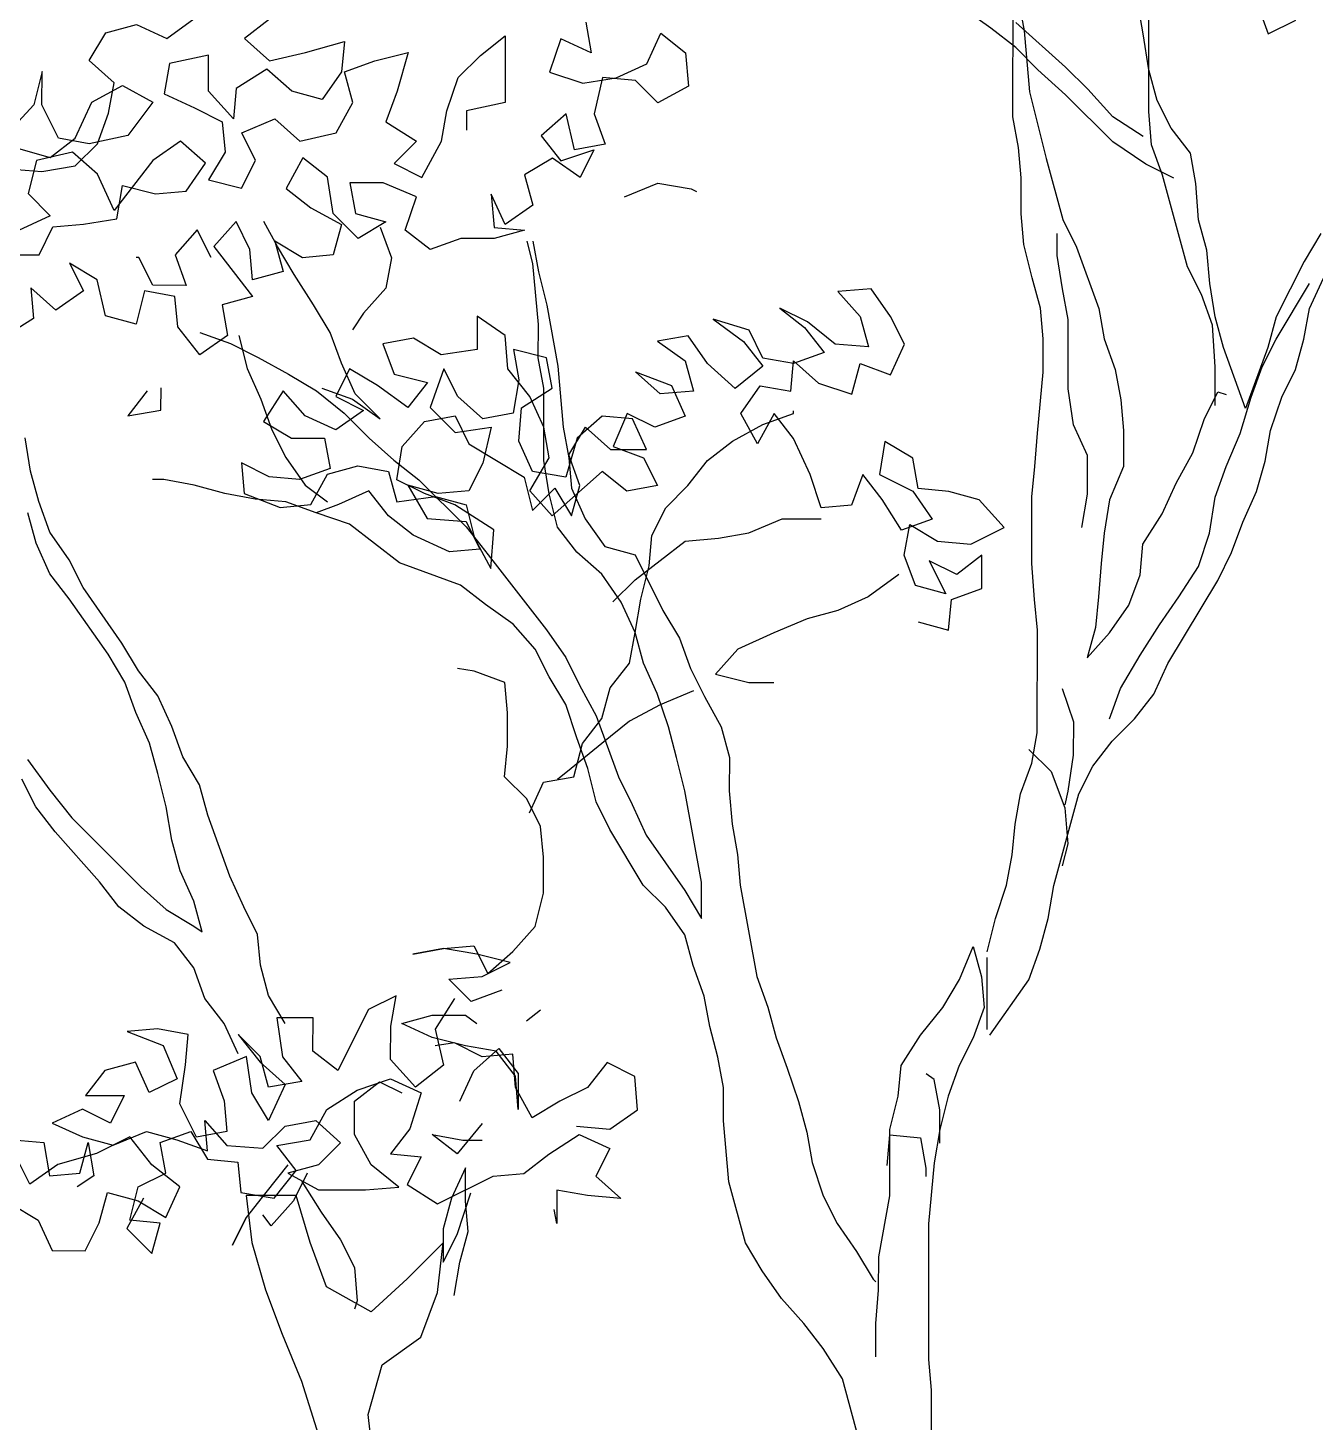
# Model space of a CAD drawing. Header units: millimetres. Extents: x 684983 to 685377, y 990360 to 990509.
# Drawn here: x 685140.296 to 685140.965, y 990434.442 to 990435.167 of the extents above; entities that cross this region are included whole.
import ezdxf

# ---------------------------------------------------------------- set-up
doc = ezdxf.new("R2010")
doc.units = ezdxf.units.MM
doc.layers.add('TEAK', color=7, linetype='Continuous')

# ---------------------------------------------------------------- blocks, each defined once
blk = doc.blocks.new('A$C25655A80')
at = {"color": 62}
for p, q in [((0.05239, 1.56976), (0.05243, 1.61686)), ((0.05435, 1.61013), (0.05626, 1.59956)), ((0.09759, 1.59856), (0.09568, 1.60913)), ((0.13702, 1.60909), (0.14085, 1.59852)), ((-0.24079, 1.59694), (-0.2302, 1.60462)), ((0.04472, 1.60053), (0.03512, 1.60726)), ((0.09949, 1.57164), (0.09952, 1.60721)), ((-0.26193, 1.59889), (-0.25136, 1.60176)), ((-0.25136, 1.60176), (-0.24079, 1.59694)), ((-0.20521, 1.60364), (-0.21387, 1.59692)), ((-0.09562, 1.60258), (-0.09371, 1.592)), ((0.05337, 1.59379), (0.04472, 1.60053)), ((0.07067, 1.58704), (0.05338, 1.60244)), ((0.05626, 1.59956), (0.05816, 1.5784)), ((0.14085, 1.59852), (0.15047, 1.60331)), ((-0.26771, 1.58928), (-0.26193, 1.59889)), ((-0.21387, 1.59692), (-0.20523, 1.58922)), ((-0.19273, 1.59209), (-0.17926, 1.59593)), ((-0.17926, 1.59593), (-0.18023, 1.58535)), ((-0.13216, 1.59108), (-0.12351, 1.5978)), ((-0.12351, 1.5978), (-0.12353, 1.57473)), ((-0.10428, 1.59682), (-0.10814, 1.58529)), ((-0.09371, 1.592), (-0.10428, 1.59682)), ((-0.07449, 1.58814), (-0.06967, 1.59871)), ((-0.06967, 1.59871), (-0.06103, 1.59197)), ((0.0995, 1.58606), (0.09759, 1.59856)), ((-0.22637, 1.59116), (-0.23983, 1.58829)), ((-0.22638, 1.57867), (-0.22637, 1.59116)), ((-0.20523, 1.58922), (-0.19273, 1.59209)), ((-0.1687, 1.58919), (-0.15716, 1.59206)), ((-0.15716, 1.59206), (-0.16102, 1.57861)), ((-0.13986, 1.58339), (-0.13216, 1.59108)), ((-0.06103, 1.59197), (-0.06008, 1.58044)), ((0.06105, 1.58609), (0.05337, 1.59379)), ((-0.28406, 1.58545), (-0.28695, 1.57391)), ((-0.28407, 1.57391), (-0.28406, 1.58545)), ((-0.25907, 1.58158), (-0.26771, 1.58928)), ((-0.23983, 1.58829), (-0.24177, 1.57772)), ((-0.20619, 1.58634), (-0.21677, 1.57962)), ((-0.19754, 1.57864), (-0.20619, 1.58634)), ((-0.18023, 1.58535), (-0.18697, 1.57575)), ((-0.17927, 1.58535), (-0.1687, 1.58919)), ((-0.1764, 1.57477), (-0.17927, 1.58535)), ((-0.10814, 1.58529), (-0.09661, 1.58143)), ((-0.08507, 1.58334), (-0.07449, 1.58814)), ((0.07066, 1.57743), (0.06105, 1.58609)), ((0.07835, 1.57935), (0.07067, 1.58704)), ((0.10238, 1.57548), (0.0995, 1.58606)), ((-0.26676, 1.57486), (-0.25618, 1.58062)), ((-0.261, 1.57101), (-0.25907, 1.58158)), ((-0.25618, 1.58062), (-0.24561, 1.57484)), ((-0.14372, 1.57186), (-0.13986, 1.58339)), ((-0.09661, 1.58143), (-0.08507, 1.58334)), ((-0.08987, 1.58335), (-0.09277, 1.57085)), ((-0.07834, 1.58237), (-0.08987, 1.58335)), ((-0.07066, 1.57468), (-0.07834, 1.58237)), ((-0.06008, 1.58044), (-0.07066, 1.57468)), ((-0.24177, 1.57772), (-0.2312, 1.5729)), ((-0.21774, 1.56904), (-0.22638, 1.57867)), ((-0.21677, 1.57962), (-0.21774, 1.56904)), ((-0.18697, 1.57575), (-0.19754, 1.57864)), ((-0.16102, 1.57861), (-0.16487, 1.56803)), ((0.05816, 1.5784), (0.06391, 1.55533)), ((0.08698, 1.56107), (0.07066, 1.57743)), ((0.08699, 1.56973), (0.07835, 1.57935)), ((0.10718, 1.56586), (0.10238, 1.57548)), ((-0.28695, 1.57391), (-0.29753, 1.56239)), ((-0.27831, 1.56237), (-0.28407, 1.57391)), ((-0.27254, 1.56237), (-0.26676, 1.57486)), ((-0.26485, 1.56044), (-0.261, 1.57101)), ((-0.24561, 1.57484), (-0.25428, 1.56331)), ((-0.2312, 1.5729), (-0.22159, 1.56809)), ((-0.18218, 1.56421), (-0.1764, 1.57477)), ((-0.14565, 1.56129), (-0.14372, 1.57186)), ((-0.12353, 1.57473), (-0.13699, 1.57185)), ((-0.13699, 1.57185), (-0.13699, 1.56513)), ((-0.10238, 1.57086), (-0.11104, 1.56318)), ((-0.09951, 1.55836), (-0.10238, 1.57086)), ((-0.09277, 1.57085), (-0.08893, 1.56027)), ((0.10044, 1.5601), (0.09949, 1.57164)), ((-0.22159, 1.56809), (-0.22064, 1.55751)), ((-0.21486, 1.56424), (-0.20332, 1.56903)), ((-0.20332, 1.56903), (-0.19468, 1.56133)), ((-0.16487, 1.56803), (-0.1543, 1.5613)), ((0.0543, 1.55918), (0.05239, 1.56976)), ((0.09756, 1.56299), (0.08699, 1.56973)), ((0.1139, 1.55721), (0.10718, 1.56586)), ((-0.2812, 1.55564), (-0.27254, 1.56237)), ((-0.26774, 1.56044), (-0.27831, 1.56237)), ((-0.25428, 1.56331), (-0.26774, 1.56044)), ((-0.23601, 1.56137), (-0.24563, 1.55465)), ((-0.22737, 1.55367), (-0.23601, 1.56137)), ((-0.21006, 1.55462), (-0.21486, 1.56424)), ((-0.19468, 1.56133), (-0.18218, 1.56421)), ((-0.1543, 1.5613), (-0.162, 1.55361)), ((-0.15239, 1.5488), (-0.14565, 1.56129)), ((-0.11104, 1.56318), (-0.10432, 1.55452)), ((0.09851, 1.55337), (0.08698, 1.56107)), ((-0.29465, 1.5595), (-0.2812, 1.55564)), ((-0.27351, 1.55756), (-0.28601, 1.55469)), ((-0.26486, 1.54986), (-0.27351, 1.55756)), ((-0.27255, 1.55275), (-0.26485, 1.56044)), ((-0.22064, 1.55751), (-0.22641, 1.5479)), ((-0.10432, 1.55452), (-0.09278, 1.55836)), ((-0.08893, 1.56027), (-0.09951, 1.55836)), ((-0.09278, 1.55836), (-0.0976, 1.54875)), ((0.05525, 1.54861), (0.0543, 1.55918)), ((0.10428, 1.54952), (0.10044, 1.5601)), ((0.11581, 1.54663), (0.1139, 1.55721)), ((-0.29562, 1.55181), (-0.28409, 1.55084)), ((-0.28601, 1.55469), (-0.2889, 1.54315)), ((-0.28409, 1.55084), (-0.27255, 1.55275)), ((-0.24563, 1.55465), (-0.25911, 1.53736)), ((-0.23411, 1.54407), (-0.22737, 1.55367)), ((-0.21488, 1.54501), (-0.21006, 1.55462)), ((-0.19372, 1.55556), (-0.1995, 1.54499)), ((-0.18507, 1.54883), (-0.19372, 1.55556)), ((-0.162, 1.55361), (-0.15239, 1.5488)), ((-0.1072, 1.55548), (-0.11682, 1.54973)), ((-0.0976, 1.54875), (-0.1072, 1.55548)), ((0.06391, 1.55533), (0.06966, 1.53417)), ((0.10812, 1.54856), (0.09851, 1.55337)), ((-0.25911, 1.53736), (-0.26486, 1.54986)), ((-0.25815, 1.53447), (-0.25621, 1.54601)), ((-0.25621, 1.54601), (-0.24468, 1.54311)), ((-0.22641, 1.5479), (-0.21488, 1.54501)), ((-0.18316, 1.53633), (-0.18507, 1.54883)), ((-0.17739, 1.5469), (-0.17547, 1.53632)), ((-0.16585, 1.54689), (-0.17739, 1.5469)), ((-0.15432, 1.54207), (-0.16585, 1.54689)), ((-0.11682, 1.54973), (-0.11395, 1.53915)), ((-0.08222, 1.542), (-0.07068, 1.5468)), ((-0.07068, 1.5468), (-0.05915, 1.54487)), ((0.05524, 1.53611), (0.05525, 1.54861)), ((0.1129, 1.51779), (0.10428, 1.54952)), ((0.11676, 1.53413), (0.11581, 1.54663)), ((-0.2889, 1.54315), (-0.28122, 1.53546)), ((-0.24468, 1.54311), (-0.23411, 1.54407)), ((-0.1995, 1.54499), (-0.19085, 1.53826)), ((-0.15818, 1.53054), (-0.15432, 1.54207)), ((-0.12836, 1.54301), (-0.12741, 1.53147)), ((-0.12357, 1.53243), (-0.12836, 1.54301)), ((-0.05915, 1.54487), (-0.05723, 1.5439)), ((-0.19085, 1.53826), (-0.18028, 1.53248)), ((-0.17452, 1.52767), (-0.18316, 1.53633)), ((-0.17547, 1.53632), (-0.1649, 1.53343)), ((-0.11395, 1.53915), (-0.12357, 1.53243)), ((-0.28122, 1.53546), (-0.29372, 1.5297)), ((-0.28507, 1.522), (-0.28026, 1.53161)), ((-0.28026, 1.53161), (-0.26968, 1.53256)), ((-0.26968, 1.53256), (-0.25815, 1.53447)), ((-0.21681, 1.53348), (-0.22451, 1.52483)), ((-0.21201, 1.52386), (-0.21681, 1.53348)), ((-0.2024, 1.52481), (-0.2072, 1.53347)), ((-0.18028, 1.53248), (-0.18318, 1.52191)), ((-0.1649, 1.53343), (-0.17452, 1.52767)), ((-0.16683, 1.53151), (-0.16299, 1.52093)), ((0.05619, 1.52553), (0.05524, 1.53611)), ((0.06966, 1.53417), (0.07445, 1.52456)), ((0.11963, 1.52355), (0.11676, 1.53413)), ((-0.23027, 1.5306), (-0.23797, 1.52196)), ((-0.22548, 1.52099), (-0.23027, 1.5306)), ((-0.20336, 1.52673), (-0.20049, 1.51616)), ((-0.19375, 1.52096), (-0.20336, 1.52673)), ((-0.14953, 1.5238), (-0.15818, 1.53054)), ((-0.13895, 1.52764), (-0.14953, 1.5238)), ((-0.12742, 1.52763), (-0.13895, 1.52764)), ((-0.11684, 1.5305), (-0.12742, 1.52763)), ((-0.12741, 1.53147), (-0.11684, 1.5305)), ((-0.11397, 1.51896), (-0.11588, 1.52665)), ((-0.11396, 1.52665), (-0.11205, 1.51608)), ((0.06772, 1.52168), (0.06773, 1.52937)), ((0.15905, 1.52929), (0.15328, 1.51968)), ((-0.29661, 1.52201), (-0.28507, 1.522)), ((-0.23797, 1.52196), (-0.23414, 1.51138)), ((-0.22451, 1.52483), (-0.21107, 1.50751)), ((-0.21106, 1.51328), (-0.21201, 1.52386)), ((-0.19664, 1.51519), (-0.2024, 1.52481)), ((-0.18318, 1.52191), (-0.19375, 1.52096)), ((0.05906, 1.514), (0.05619, 1.52553)), ((0.07445, 1.52456), (0.08213, 1.5034)), ((0.12059, 1.51202), (0.11963, 1.52355)), ((-0.2745, 1.51911), (-0.26971, 1.50949)), ((-0.2649, 1.51333), (-0.2745, 1.51911)), ((-0.25047, 1.52101), (-0.25143, 1.52101)), ((-0.24567, 1.51139), (-0.25047, 1.52101)), ((-0.16299, 1.52093), (-0.16492, 1.51036)), ((-0.11206, 1.49781), (-0.11397, 1.51896)), ((0.06963, 1.51014), (0.06772, 1.52168)), ((0.1177, 1.50818), (0.1129, 1.51779)), ((0.15328, 1.51968), (0.14365, 1.50046)), ((-0.26202, 1.50083), (-0.2649, 1.51333)), ((-0.20049, 1.51616), (-0.21106, 1.51328)), ((-0.18992, 1.50461), (-0.19664, 1.51519)), ((-0.11205, 1.51608), (-0.10917, 1.50454)), ((0.06194, 1.50342), (0.05906, 1.514)), ((0.15518, 1.50333), (0.16, 1.5139)), ((-0.28797, 1.51047), (-0.28702, 1.49989)), ((-0.27932, 1.50277), (-0.28797, 1.51047)), ((-0.26971, 1.50949), (-0.27932, 1.50277)), ((-0.24856, 1.50947), (-0.25145, 1.49794)), ((-0.23798, 1.50754), (-0.24856, 1.50947)), ((-0.23414, 1.51138), (-0.24567, 1.51139)), ((-0.23703, 1.49696), (-0.23798, 1.50754)), ((-0.21107, 1.50751), (-0.22164, 1.50464)), ((-0.16492, 1.51036), (-0.17262, 1.50171)), ((0.0033, 1.5102), (-0.00823, 1.50925)), ((-0.00823, 1.50925), (-0.00055, 1.50059)), ((0.01003, 1.50058), (0.0033, 1.5102)), ((0.07155, 1.49957), (0.06963, 1.51014)), ((0.12153, 1.4976), (0.1177, 1.50818)), ((0.1225, 1.50048), (0.12059, 1.51202)), ((0.14364, 1.49277), (0.15519, 1.51199)), ((-0.22164, 1.50464), (-0.21973, 1.49406)), ((-0.18416, 1.49499), (-0.18992, 1.50461)), ((-0.10917, 1.50454), (-0.10535, 1.48339)), ((-0.02842, 1.5035), (-0.01978, 1.49677)), ((-0.01882, 1.49869), (-0.02842, 1.5035)), ((0.06289, 1.49284), (0.06194, 1.50342)), ((0.08213, 1.5034), (0.08404, 1.49283)), ((0.15325, 1.49276), (0.15518, 1.50333)), ((-0.28702, 1.49989), (-0.2976, 1.49317)), ((-0.25145, 1.49794), (-0.26202, 1.50083)), ((-0.17262, 1.50171), (-0.17647, 1.49595)), ((-0.13321, 1.50071), (-0.13322, 1.48918)), ((-0.1236, 1.49398), (-0.13321, 1.50071)), ((-0.11207, 1.48628), (-0.11206, 1.49781)), ((-0.0515, 1.49968), (-0.04093, 1.49198)), ((-0.03901, 1.49582), (-0.0515, 1.49968)), ((-0.00921, 1.49099), (-0.01882, 1.49869)), ((-0.00055, 1.50059), (0.00233, 1.49002)), ((0.01482, 1.49097), (0.01003, 1.50058)), ((0.07153, 1.47553), (0.07155, 1.49957)), ((0.12537, 1.4899), (0.1225, 1.50048)), ((0.14365, 1.50046), (0.14075, 1.48989)), ((-0.22935, 1.48734), (-0.23703, 1.49696)), ((-0.21973, 1.49406), (-0.22935, 1.48734)), ((-0.22934, 1.49503), (-0.21877, 1.49118)), ((-0.21589, 1.49406), (-0.21301, 1.48252)), ((-0.18033, 1.48442), (-0.18416, 1.49499)), ((-0.15533, 1.49304), (-0.1659, 1.49113)), ((-0.14572, 1.48727), (-0.15533, 1.49304)), ((-0.12265, 1.48244), (-0.1236, 1.49398)), ((-0.06016, 1.49392), (-0.07073, 1.49201)), ((-0.05344, 1.4843), (-0.06016, 1.49392)), ((-0.03421, 1.4862), (-0.03901, 1.49582)), ((-0.01978, 1.49677), (-0.01306, 1.48811)), ((0.06288, 1.48131), (0.06289, 1.49284)), ((0.12248, 1.48318), (0.12153, 1.4976)), ((-0.21877, 1.49118), (-0.20916, 1.48636)), ((-0.1659, 1.49113), (-0.16207, 1.48055)), ((-0.13322, 1.48918), (-0.14572, 1.48727)), ((-0.12072, 1.48917), (-0.11881, 1.47859)), ((-0.10919, 1.48627), (-0.12072, 1.48917)), ((-0.07073, 1.49201), (-0.06113, 1.48527)), ((-0.04093, 1.49198), (-0.03421, 1.48332)), ((-0.01306, 1.48811), (-0.02364, 1.48427)), ((0.00233, 1.49002), (-0.00921, 1.49099)), ((0.01001, 1.4804), (0.01482, 1.49097)), ((0.08404, 1.49283), (0.08787, 1.48225)), ((0.13304, 1.46875), (0.12537, 1.4899)), ((0.14075, 1.48989), (0.13304, 1.46875)), ((0.13882, 1.48316), (0.14364, 1.49277)), ((0.15036, 1.48219), (0.15325, 1.49276)), ((-0.20916, 1.48636), (-0.1986, 1.48059)), ((-0.17553, 1.47384), (-0.18033, 1.48442)), ((-0.11016, 1.4757), (-0.11207, 1.48628)), ((-0.10728, 1.4757), (-0.10919, 1.48627)), ((-0.10535, 1.48339), (-0.10344, 1.46224)), ((-0.06113, 1.48527), (-0.05825, 1.47469)), ((-0.04383, 1.47564), (-0.05344, 1.4843)), ((-0.03421, 1.48332), (-0.04383, 1.47564)), ((-0.02364, 1.48427), (-0.03421, 1.4862)), ((-0.02461, 1.47466), (-0.02363, 1.48523)), ((-0.02363, 1.48523), (-0.01499, 1.47753)), ((-0.00346, 1.47368), (-0.00056, 1.48425)), ((-0.00056, 1.48425), (0.01001, 1.4804)), ((0.12247, 1.46972), (0.12248, 1.48318)), ((-0.21301, 1.48252), (-0.20822, 1.47194)), ((-0.1986, 1.48059), (-0.18899, 1.47481)), ((-0.17745, 1.48249), (-0.18226, 1.47288)), ((-0.16784, 1.47671), (-0.17745, 1.48249)), ((-0.16207, 1.48055), (-0.15053, 1.47766)), ((-0.14476, 1.48246), (-0.14958, 1.46901)), ((-0.13996, 1.47284), (-0.14476, 1.48246)), ((-0.11497, 1.47282), (-0.12265, 1.48244)), ((-0.11881, 1.47859), (-0.12074, 1.46706)), ((-0.07843, 1.48144), (-0.06594, 1.47662)), ((-0.06979, 1.47374), (-0.07843, 1.48144)), ((0.06094, 1.46016), (0.06288, 1.48131)), ((0.08787, 1.48225), (0.08979, 1.47167)), ((0.13497, 1.47259), (0.13882, 1.48316)), ((0.14554, 1.47258), (0.15036, 1.48219)), ((-0.24763, 1.47486), (-0.25436, 1.46622)), ((-0.24283, 1.46813), (-0.24282, 1.47582)), ((-0.20052, 1.47482), (-0.20726, 1.46425)), ((-0.19284, 1.46616), (-0.20052, 1.47482)), ((-0.18899, 1.47481), (-0.17938, 1.46711)), ((-0.18706, 1.47577), (-0.17649, 1.47191)), ((-0.16689, 1.46518), (-0.17553, 1.47384)), ((-0.15727, 1.46901), (-0.16784, 1.47671)), ((-0.15053, 1.47766), (-0.15727, 1.46901)), ((-0.11786, 1.46898), (-0.10728, 1.4757)), ((-0.11018, 1.45071), (-0.11016, 1.4757)), ((-0.05825, 1.47469), (-0.06979, 1.47374)), ((-0.06594, 1.47662), (-0.06114, 1.46604)), ((-0.04192, 1.46699), (-0.03518, 1.47659)), ((-0.03518, 1.47659), (-0.02461, 1.47466)), ((-0.01499, 1.47753), (-0.00346, 1.47368)), ((0.07344, 1.46303), (0.07153, 1.47553)), ((0.11862, 1.46492), (0.12344, 1.47452)), ((0.12344, 1.47452), (0.12632, 1.47356)), ((-0.20822, 1.47194), (-0.20438, 1.46137)), ((-0.18226, 1.47288), (-0.17265, 1.46807)), ((-0.17649, 1.47191), (-0.16689, 1.46518)), ((-0.14958, 1.46901), (-0.14094, 1.46035)), ((-0.13132, 1.46514), (-0.13996, 1.47284)), ((-0.11883, 1.45744), (-0.11786, 1.46898)), ((-0.11017, 1.46224), (-0.11497, 1.47282)), ((0.08979, 1.47167), (0.09074, 1.4611)), ((0.13111, 1.4601), (0.13497, 1.47259)), ((0.14169, 1.46105), (0.14554, 1.47258)), ((-0.25436, 1.46622), (-0.24283, 1.46813)), ((-0.20726, 1.46425), (-0.19765, 1.45848)), ((-0.18227, 1.46135), (-0.19284, 1.46616)), ((-0.17265, 1.46807), (-0.18227, 1.46135)), ((-0.17938, 1.46711), (-0.17074, 1.45845)), ((-0.15921, 1.45556), (-0.15151, 1.4642)), ((-0.15151, 1.4642), (-0.14093, 1.46611)), ((-0.14093, 1.46611), (-0.13613, 1.4565)), ((-0.12074, 1.46706), (-0.13132, 1.46514)), ((-0.08998, 1.46607), (-0.09864, 1.45839)), ((-0.07941, 1.4651), (-0.08998, 1.46607)), ((-0.08133, 1.46702), (-0.08615, 1.45549)), ((-0.07172, 1.46221), (-0.08133, 1.46702)), ((-0.07461, 1.45452), (-0.07941, 1.4651)), ((-0.06114, 1.46604), (-0.07172, 1.46221)), ((-0.03616, 1.45641), (-0.04192, 1.46699)), ((-0.03038, 1.46697), (-0.03616, 1.45641)), ((-0.03423, 1.46313), (-0.02365, 1.46697)), ((-0.02366, 1.45832), (-0.03038, 1.46697)), ((-0.02365, 1.46697), (-0.02365, 1.46793)), ((0.11476, 1.45338), (0.11862, 1.46492)), ((-0.20438, 1.46137), (-0.19958, 1.45175)), ((-0.14094, 1.46035), (-0.12844, 1.46226)), ((-0.12844, 1.46226), (-0.13133, 1.44976)), ((-0.10826, 1.45167), (-0.11017, 1.46224)), ((-0.10344, 1.46224), (-0.10153, 1.45166)), ((-0.10153, 1.45262), (-0.09575, 1.46223)), ((-0.09575, 1.46223), (-0.08711, 1.45453)), ((-0.04481, 1.45737), (-0.03423, 1.46313)), ((0.05997, 1.44863), (0.06094, 1.46016)), ((0.07823, 1.45246), (0.07344, 1.46303)), ((0.09074, 1.4611), (0.09073, 1.4486)), ((0.1263, 1.44857), (0.13111, 1.4601)), ((0.13976, 1.45048), (0.14169, 1.46105)), ((-0.28803, 1.44702), (-0.28994, 1.45856)), ((-0.19765, 1.45848), (-0.18612, 1.45847)), ((-0.18612, 1.45847), (-0.18421, 1.44789)), ((-0.17074, 1.45845), (-0.16209, 1.45075)), ((-0.16114, 1.44402), (-0.15921, 1.45556)), ((-0.13613, 1.4565), (-0.11692, 1.44494)), ((-0.11403, 1.44686), (-0.11883, 1.45744)), ((-0.09864, 1.45839), (-0.1025, 1.44493)), ((-0.08711, 1.45453), (-0.07461, 1.45452)), ((-0.08615, 1.45549), (-0.07558, 1.45164)), ((-0.05347, 1.45065), (-0.04481, 1.45737)), ((-0.0179, 1.44581), (-0.02366, 1.45832)), ((0.00806, 1.45733), (0.00613, 1.44579)), ((0.01767, 1.45155), (0.00806, 1.45733)), ((-0.21497, 1.44984), (-0.21401, 1.43927)), ((-0.20536, 1.44502), (-0.21497, 1.44984)), ((-0.19958, 1.45175), (-0.19286, 1.44213)), ((-0.16209, 1.45075), (-0.15345, 1.44402)), ((-0.13133, 1.44976), (-0.13615, 1.44016)), ((-0.115, 1.44014), (-0.10826, 1.45167)), ((-0.10827, 1.43917), (-0.11018, 1.45071)), ((-0.09769, 1.44204), (-0.10153, 1.45262)), ((-0.10153, 1.45166), (-0.10058, 1.44108)), ((-0.07558, 1.45164), (-0.07078, 1.44202)), ((-0.0602, 1.44201), (-0.05347, 1.45065)), ((0.01958, 1.44097), (0.01767, 1.45155)), ((0.07822, 1.439), (0.07823, 1.45246)), ((0.10899, 1.44281), (0.11476, 1.45338)), ((0.13686, 1.43991), (0.13976, 1.45048)), ((-0.28515, 1.43645), (-0.28803, 1.44702)), ((-0.19478, 1.44405), (-0.20536, 1.44502)), ((-0.18421, 1.44789), (-0.19478, 1.44405)), ((-0.19095, 1.4354), (-0.18517, 1.44597)), ((-0.18517, 1.44597), (-0.17459, 1.44884)), ((-0.17459, 1.44884), (-0.16402, 1.44691)), ((-0.16402, 1.44691), (-0.16115, 1.43633)), ((-0.11692, 1.44494), (-0.11404, 1.43341)), ((-0.1025, 1.44493), (-0.11403, 1.44686)), ((-0.09, 1.44684), (-0.10732, 1.43148)), ((-0.08135, 1.4401), (-0.09, 1.44684)), ((-0.01407, 1.43428), (-0.0179, 1.44581)), ((0.00036, 1.4458), (-0.00349, 1.43523)), ((0.00708, 1.43714), (0.00036, 1.4458)), ((0.00613, 1.44579), (0.01766, 1.44001)), ((0.05899, 1.43805), (0.05997, 1.44863)), ((0.09073, 1.4486), (0.08591, 1.43707)), ((0.12244, 1.438), (0.1263, 1.44857)), ((-0.24189, 1.4441), (-0.24573, 1.4441)), ((-0.23131, 1.44216), (-0.24189, 1.4441)), ((-0.22074, 1.43927), (-0.23131, 1.44216)), ((-0.19286, 1.44213), (-0.18518, 1.43635)), ((-0.17075, 1.44019), (-0.18133, 1.43539)), ((-0.16403, 1.43153), (-0.17075, 1.44019)), ((-0.15153, 1.43921), (-0.16114, 1.44402)), ((-0.15729, 1.4421), (-0.15058, 1.43056)), ((-0.14672, 1.4392), (-0.15729, 1.4421)), ((-0.15345, 1.44402), (-0.13712, 1.42766)), ((-0.13615, 1.44016), (-0.14672, 1.4392)), ((-0.10732, 1.43148), (-0.115, 1.44014)), ((-0.11404, 1.43341), (-0.10635, 1.44109)), ((-0.10635, 1.44109), (-0.10059, 1.43147)), ((-0.10059, 1.43147), (-0.09769, 1.44204)), ((-0.10058, 1.44108), (-0.09578, 1.43051)), ((-0.07078, 1.44202), (-0.08135, 1.4401)), ((-0.0679, 1.43432), (-0.0602, 1.44201)), ((0.01766, 1.44001), (0.02438, 1.4304)), ((0.03016, 1.44), (0.01958, 1.44097)), ((0.04073, 1.43711), (0.03016, 1.44)), ((0.10417, 1.43224), (0.10899, 1.44281)), ((0.13205, 1.42934), (0.13686, 1.43991)), ((-0.28132, 1.42587), (-0.28515, 1.43645)), ((-0.21017, 1.43734), (-0.22074, 1.43927)), ((-0.21401, 1.43927), (-0.20152, 1.43445)), ((-0.1996, 1.43637), (-0.21017, 1.43734)), ((-0.20152, 1.43445), (-0.19095, 1.4354)), ((-0.18903, 1.43251), (-0.1996, 1.43637)), ((-0.18133, 1.43539), (-0.18903, 1.43251)), ((-0.16115, 1.43633), (-0.14769, 1.43824)), ((-0.14096, 1.43535), (-0.15153, 1.43921)), ((-0.14769, 1.43824), (-0.13711, 1.43535)), ((-0.12751, 1.42669), (-0.14096, 1.43535)), ((-0.13711, 1.43535), (-0.13424, 1.42381)), ((-0.1054, 1.42763), (-0.10827, 1.43917)), ((-0.00349, 1.43523), (-0.01407, 1.43428)), ((0.0138, 1.42656), (0.00708, 1.43714)), ((0.04937, 1.42749), (0.04073, 1.43711)), ((0.05897, 1.41498), (0.05899, 1.43805)), ((0.07629, 1.42746), (0.07822, 1.439)), ((0.08591, 1.43707), (0.08398, 1.42553)), ((0.12051, 1.4255), (0.12244, 1.438)), ((-0.28613, 1.42203), (-0.289, 1.4326)), ((-0.17749, 1.42866), (-0.18903, 1.43251)), ((-0.15539, 1.42479), (-0.16403, 1.43153)), ((-0.15058, 1.43056), (-0.13712, 1.42958)), ((-0.09578, 1.43051), (-0.08906, 1.42089)), ((-0.07272, 1.42472), (-0.0679, 1.43432)), ((-0.03907, 1.42565), (-0.02753, 1.43044)), ((-0.02753, 1.43044), (-0.01407, 1.43043)), ((0.02438, 1.4304), (0.0138, 1.42656)), ((0.09743, 1.42168), (0.10417, 1.43224)), ((-0.2746, 1.41625), (-0.28132, 1.42587)), ((-0.1602, 1.41518), (-0.17749, 1.42866)), ((-0.13712, 1.42958), (-0.13232, 1.41996)), ((-0.13712, 1.42766), (-0.12944, 1.41804)), ((-0.12848, 1.41323), (-0.12751, 1.42669)), ((-0.09868, 1.41897), (-0.1054, 1.42763)), ((-0.04965, 1.42373), (-0.03907, 1.42565)), ((0.01476, 1.41791), (0.01669, 1.42848)), ((0.01669, 1.42848), (0.0263, 1.4227)), ((0.03783, 1.42173), (0.04937, 1.42749)), ((0.08398, 1.42553), (0.08301, 1.41496)), ((0.11665, 1.41397), (0.12051, 1.4255)), ((0.12819, 1.41876), (0.13205, 1.42934)), ((-0.28133, 1.41145), (-0.28613, 1.42203)), ((-0.1429, 1.41901), (-0.15539, 1.42479)), ((-0.13424, 1.42381), (-0.12848, 1.41323)), ((-0.08906, 1.42089), (-0.07849, 1.41799)), ((-0.0785, 1.40934), (-0.06118, 1.42278)), ((-0.07369, 1.41414), (-0.07272, 1.42472)), ((-0.06118, 1.42278), (-0.04965, 1.42373)), ((0.0263, 1.4227), (0.03783, 1.42173)), ((0.09646, 1.4111), (0.09743, 1.42168)), ((-0.2698, 1.40663), (-0.2746, 1.41625)), ((-0.13232, 1.41996), (-0.1429, 1.41901)), ((-0.12944, 1.41804), (-0.10928, 1.39207)), ((-0.09003, 1.41127), (-0.09868, 1.41897)), ((-0.07849, 1.41799), (-0.06889, 1.39876)), ((0.01859, 1.40733), (0.01476, 1.41791)), ((0.02341, 1.41598), (0.02916, 1.40444)), ((0.03301, 1.41116), (0.02341, 1.41598)), ((0.04167, 1.41788), (0.03301, 1.41116)), ((0.04166, 1.40635), (0.04167, 1.41788)), ((0.12338, 1.40916), (0.12819, 1.41876)), ((-0.27461, 1.40279), (-0.28133, 1.41145)), ((-0.13906, 1.40747), (-0.1602, 1.41518)), ((-0.08331, 1.40165), (-0.09003, 1.41127)), ((-0.07658, 1.40261), (-0.07369, 1.41414)), ((0.01283, 1.41118), (0.00225, 1.4035)), ((0.05992, 1.40248), (0.05897, 1.41498)), ((0.08301, 1.41496), (0.08203, 1.40343)), ((0.09261, 1.40053), (0.09646, 1.4111)), ((0.10991, 1.4034), (0.11665, 1.41397)), ((-0.25636, 1.38739), (-0.2698, 1.40663)), ((-0.13042, 1.40074), (-0.13906, 1.40747)), ((-0.0862, 1.40166), (-0.0785, 1.40934)), ((0.02916, 1.40444), (0.01859, 1.40733)), ((0.03108, 1.40251), (0.04166, 1.40635)), ((0.10605, 1.38033), (0.12338, 1.40916)), ((-0.26117, 1.38355), (-0.27461, 1.40279)), ((-0.07851, 1.39108), (-0.08331, 1.40165)), ((-0.07851, 1.39108), (-0.07658, 1.40261)), ((0.00225, 1.4035), (-0.00833, 1.3987)), ((0.03011, 1.39194), (0.03108, 1.40251)), ((0.06087, 1.39191), (0.05992, 1.40248)), ((0.08203, 1.40343), (0.08106, 1.39285)), ((0.10317, 1.39379), (0.10991, 1.4034)), ((-0.12081, 1.394), (-0.13042, 1.40074)), ((-0.06889, 1.39876), (-0.06314, 1.38914)), ((-0.00833, 1.3987), (-0.01891, 1.39583)), ((0.08587, 1.39093), (0.09261, 1.40053)), ((-0.11313, 1.38534), (-0.12081, 1.394)), ((-0.10928, 1.39207), (-0.10256, 1.38245)), ((-0.01891, 1.39583), (-0.03045, 1.39103)), ((0.01954, 1.39483), (0.03011, 1.39194)), ((0.06084, 1.35634), (0.06087, 1.39191)), ((0.08106, 1.39285), (0.07817, 1.38228)), ((0.09644, 1.38323), (0.10317, 1.39379)), ((-0.2506, 1.37778), (-0.25636, 1.38739)), ((-0.08045, 1.3805), (-0.07851, 1.39108)), ((-0.07564, 1.3805), (-0.07851, 1.39108)), ((-0.06314, 1.38914), (-0.0593, 1.37856)), ((-0.03045, 1.39103), (-0.04295, 1.38528)), ((0.07817, 1.38228), (0.08587, 1.39093)), ((-0.25541, 1.37393), (-0.26117, 1.38355)), ((-0.10833, 1.37572), (-0.11313, 1.38534)), ((-0.10256, 1.38245), (-0.09776, 1.37283)), ((-0.04295, 1.38528), (-0.05065, 1.37663)), ((0.0897, 1.3717), (0.09644, 1.38323)), ((-0.24388, 1.36912), (-0.2506, 1.37778)), ((-0.13428, 1.37767), (-0.14005, 1.37864)), ((-0.12371, 1.37381), (-0.13428, 1.37767)), ((-0.08718, 1.37186), (-0.08045, 1.3805)), ((-0.07084, 1.36992), (-0.07564, 1.3805)), ((-0.0593, 1.37856), (-0.0545, 1.36894)), ((0.10123, 1.36976), (0.10605, 1.38033)), ((-0.25157, 1.36336), (-0.25541, 1.37393)), ((-0.12276, 1.36324), (-0.12371, 1.37381)), ((-0.10257, 1.3661), (-0.10833, 1.37572)), ((-0.09776, 1.37283), (-0.092, 1.36225)), ((-0.05065, 1.37663), (-0.03912, 1.37374)), ((-0.03912, 1.37374), (-0.03047, 1.37373)), ((-0.23908, 1.35854), (-0.24388, 1.36912)), ((-0.09008, 1.36129), (-0.08718, 1.37186)), ((-0.06701, 1.35838), (-0.07084, 1.36992)), ((-0.05835, 1.37087), (-0.06989, 1.36607)), ((-0.0545, 1.36894), (-0.04874, 1.35836)), ((0.06951, 1.37171), (0.07334, 1.36018)), ((0.08584, 1.36113), (0.0897, 1.3717)), ((0.09449, 1.36112), (0.10123, 1.36976)), ((-0.24678, 1.35278), (-0.25157, 1.36336)), ((-0.12277, 1.3517), (-0.12276, 1.36324)), ((-0.09874, 1.35456), (-0.10257, 1.3661)), ((-0.06989, 1.36607), (-0.08047, 1.36032)), ((-0.23525, 1.34796), (-0.23908, 1.35854)), ((-0.09681, 1.35264), (-0.09008, 1.36129)), ((-0.092, 1.36225), (-0.08433, 1.34109)), ((-0.08047, 1.36032), (-0.09009, 1.35263)), ((-0.06413, 1.3478), (-0.06701, 1.35838)), ((-0.04874, 1.35836), (-0.04587, 1.34779)), ((0.07334, 1.36018), (0.07333, 1.34864)), ((0.08679, 1.35343), (0.09449, 1.36112)), ((-0.2439, 1.3422), (-0.24678, 1.35278)), ((-0.0949, 1.34399), (-0.09874, 1.35456)), ((0.05891, 1.34577), (0.06084, 1.35634)), ((0.08006, 1.34479), (0.08679, 1.35343)), ((-0.22949, 1.33834), (-0.23525, 1.34796)), ((-0.12374, 1.34113), (-0.12277, 1.3517)), ((-0.09009, 1.35263), (-0.10067, 1.34399)), ((-0.09971, 1.34111), (-0.09681, 1.35264)), ((0.05795, 1.35058), (0.06564, 1.34288)), ((0.07333, 1.34864), (0.0714, 1.33614)), ((-0.28908, 1.34705), (-0.2814, 1.33647)), ((-0.10067, 1.34399), (-0.10548, 1.34015)), ((-0.09203, 1.33245), (-0.0949, 1.34399)), ((-0.06126, 1.33627), (-0.06413, 1.3478)), ((-0.04587, 1.34779), (-0.04588, 1.33625)), ((0.05506, 1.3352), (0.05891, 1.34577)), ((0.07524, 1.33518), (0.08006, 1.34479)), ((-0.28621, 1.3307), (-0.29101, 1.34032)), ((-0.24103, 1.33066), (-0.2439, 1.3422)), ((-0.22661, 1.32777), (-0.22949, 1.33834)), ((-0.11606, 1.33343), (-0.12374, 1.34113)), ((-0.1151, 1.32862), (-0.11029, 1.33919)), ((-0.11029, 1.33919), (-0.09971, 1.34111)), ((-0.08433, 1.34109), (-0.07953, 1.33148)), ((0.06564, 1.34288), (0.07043, 1.33038)), ((-0.2814, 1.33647), (-0.27372, 1.32685)), ((-0.11126, 1.32381), (-0.11606, 1.33343)), ((-0.05552, 1.30454), (-0.06126, 1.33627)), ((-0.04588, 1.33625), (-0.04493, 1.32472)), ((0.05312, 1.32463), (0.05506, 1.3352)), ((0.06656, 1.30346), (0.07524, 1.33518)), ((0.0714, 1.33614), (0.07043, 1.33134)), ((-0.27949, 1.32205), (-0.28621, 1.3307)), ((-0.23912, 1.31913), (-0.24103, 1.33066)), ((-0.08723, 1.32283), (-0.09203, 1.33245)), ((-0.07953, 1.33148), (-0.07473, 1.3209)), ((0.07043, 1.33038), (0.07138, 1.31788)), ((-0.27372, 1.32685), (-0.24971, 1.30279)), ((-0.21894, 1.30661), (-0.22661, 1.32777)), ((-0.11031, 1.31324), (-0.11126, 1.32381)), ((-0.04493, 1.32472), (-0.04302, 1.31414)), ((0.05215, 1.31405), (0.05312, 1.32463)), ((-0.26413, 1.30473), (-0.27949, 1.32205)), ((-0.23624, 1.30855), (-0.23912, 1.31913)), ((-0.07571, 1.30359), (-0.08723, 1.32283)), ((-0.07473, 1.3209), (-0.06129, 1.30166)), ((-0.04302, 1.31414), (-0.04207, 1.30356)), ((0.07138, 1.31788), (0.06945, 1.31019)), ((-0.11032, 1.30074), (-0.11031, 1.31324)), ((0.05022, 1.30348), (0.05215, 1.31405)), ((-0.2574, 1.29607), (-0.26413, 1.30473)), ((-0.23145, 1.29797), (-0.23624, 1.30855)), ((-0.21415, 1.29603), (-0.21894, 1.30661)), ((-0.05553, 1.29204), (-0.05552, 1.30454)), ((-0.24971, 1.30279), (-0.24106, 1.29509)), ((-0.11321, 1.28921), (-0.11032, 1.30074)), ((-0.06803, 1.2959), (-0.07571, 1.30359)), ((-0.06129, 1.30166), (-0.05553, 1.29204)), ((-0.04207, 1.30356), (-0.03633, 1.27184)), ((0.04636, 1.29195), (0.05022, 1.30348)), ((0.06463, 1.29193), (0.06656, 1.30346)), ((-0.24876, 1.28933), (-0.2574, 1.29607)), ((-0.24106, 1.29509), (-0.23145, 1.28932)), ((-0.22857, 1.28739), (-0.23145, 1.29797)), ((-0.20935, 1.28641), (-0.21415, 1.29603)), ((-0.06131, 1.28628), (-0.06803, 1.2959)), ((0.04347, 1.28041), (0.04636, 1.29195)), ((0.06173, 1.28136), (0.06463, 1.29193)), ((-0.23819, 1.28356), (-0.24876, 1.28933)), ((-0.23145, 1.28932), (-0.22857, 1.28739)), ((-0.2084, 1.27584), (-0.20935, 1.28641)), ((-0.12091, 1.28056), (-0.11321, 1.28921)), ((-0.05843, 1.2757), (-0.06131, 1.28628)), ((-0.23147, 1.2749), (-0.23819, 1.28356)), ((-0.15552, 1.27964), (-0.14494, 1.28155)), ((-0.14494, 1.28155), (-0.15552, 1.27964)), ((-0.14494, 1.28155), (-0.13437, 1.2825)), ((-0.13341, 1.27962), (-0.14494, 1.28155)), ((-0.13437, 1.2825), (-0.12957, 1.27288)), ((-0.12957, 1.27288), (-0.12091, 1.28056)), ((0.05788, 1.27079), (0.06173, 1.28136)), ((-0.20552, 1.26526), (-0.2084, 1.27584)), ((-0.12188, 1.27672), (-0.13341, 1.27962)), ((-0.1315, 1.27192), (-0.12188, 1.27672)), ((-0.0546, 1.26512), (-0.05843, 1.2757)), ((0.04344, 1.2535), (0.04347, 1.27849)), ((-0.22763, 1.26432), (-0.23147, 1.2749)), ((-0.14303, 1.27097), (-0.1315, 1.27192)), ((-0.13535, 1.26327), (-0.14303, 1.27097)), ((-0.03633, 1.27184), (-0.03249, 1.26126)), ((0.0444, 1.25157), (0.05788, 1.27079)), ((-0.12477, 1.26711), (-0.13535, 1.26327)), ((-0.22091, 1.25566), (-0.22763, 1.26432)), ((-0.19976, 1.25564), (-0.20552, 1.26526)), ((-0.1613, 1.26522), (-0.17092, 1.26042)), ((-0.16323, 1.25465), (-0.1613, 1.26522)), ((-0.14112, 1.26424), (-0.14785, 1.25367)), ((-0.05268, 1.25455), (-0.0546, 1.26512)), ((-0.03249, 1.26126), (-0.02962, 1.25068)), ((-0.20264, 1.25757), (-0.20073, 1.24411)), ((-0.19015, 1.25756), (-0.20264, 1.25757)), ((-0.19016, 1.24602), (-0.19015, 1.25756)), ((-0.17092, 1.26042), (-0.18151, 1.23928)), ((-0.15939, 1.25561), (-0.14881, 1.25848)), ((-0.14881, 1.25848), (-0.13728, 1.25847)), ((-0.13728, 1.25847), (-0.13343, 1.25558)), ((-0.11613, 1.25653), (-0.11132, 1.26037)), ((-0.24398, 1.25376), (-0.25456, 1.25281)), ((-0.25456, 1.25281), (-0.24207, 1.24799)), ((-0.23341, 1.25183), (-0.24398, 1.25376)), ((-0.23438, 1.24126), (-0.23341, 1.25183)), ((-0.21611, 1.24508), (-0.22091, 1.25566)), ((-0.21611, 1.25181), (-0.20843, 1.24219)), ((-0.20843, 1.24412), (-0.21611, 1.25181)), ((-0.16324, 1.24311), (-0.16323, 1.25465)), ((-0.14882, 1.25079), (-0.15939, 1.25561)), ((-0.14785, 1.25367), (-0.14498, 1.24117)), ((-0.04981, 1.24397), (-0.05268, 1.25455)), ((-0.24207, 1.24799), (-0.23727, 1.23645)), ((-0.13729, 1.2479), (-0.14882, 1.25079)), ((-0.14113, 1.24886), (-0.14786, 1.24791)), ((-0.13152, 1.24405), (-0.14113, 1.24886)), ((-0.12671, 1.24596), (-0.13729, 1.2479)), ((-0.13441, 1.23924), (-0.12575, 1.24692)), ((-0.12575, 1.24692), (-0.11903, 1.23827)), ((-0.02962, 1.25068), (-0.02578, 1.2401)), ((-0.25169, 1.24223), (-0.26226, 1.23936)), ((-0.24689, 1.23165), (-0.25169, 1.24223)), ((-0.21323, 1.24412), (-0.22477, 1.23932)), ((-0.21132, 1.23162), (-0.21323, 1.24412)), ((-0.20555, 1.23354), (-0.20843, 1.24412)), ((-0.20843, 1.24219), (-0.19978, 1.23449)), ((-0.20073, 1.24411), (-0.19401, 1.23545)), ((-0.18151, 1.23928), (-0.19016, 1.24602)), ((-0.1546, 1.23349), (-0.16324, 1.24311)), ((-0.12095, 1.245), (-0.13152, 1.24405)), ((-0.11999, 1.23731), (-0.12671, 1.24596)), ((-0.12, 1.23346), (-0.12095, 1.245)), ((-0.08826, 1.24208), (-0.095, 1.23344)), ((-0.07866, 1.23727), (-0.08826, 1.24208)), ((-0.0479, 1.23339), (-0.04981, 1.24397)), ((-0.26226, 1.23936), (-0.269, 1.23071)), ((-0.23632, 1.2278), (-0.23438, 1.24126)), ((-0.22477, 1.23932), (-0.22094, 1.22875)), ((-0.14498, 1.24117), (-0.1546, 1.23349)), ((-0.13923, 1.22867), (-0.13441, 1.23924)), ((-0.11904, 1.22577), (-0.11999, 1.23731)), ((-0.11903, 1.23827), (-0.11904, 1.22577)), ((-0.0777, 1.22573), (-0.07866, 1.23727)), ((-0.02578, 1.2401), (-0.02195, 1.22856)), ((0.02516, 1.23621), (0.02228, 1.23814)), ((-0.23727, 1.23645), (-0.24689, 1.23165)), ((-0.19978, 1.23449), (-0.20556, 1.222)), ((-0.19401, 1.23545), (-0.20555, 1.23354)), ((-0.18537, 1.22583), (-0.17479, 1.23255)), ((-0.17575, 1.2287), (-0.1671, 1.23543)), ((-0.17479, 1.23255), (-0.16325, 1.23638)), ((-0.1671, 1.23543), (-0.15941, 1.23157)), ((-0.16325, 1.23638), (-0.15268, 1.23157)), ((-0.11424, 1.22288), (-0.12, 1.23346)), ((-0.095, 1.23344), (-0.10462, 1.22864)), ((-0.04791, 1.22186), (-0.0479, 1.23339)), ((0.02708, 1.22564), (0.02516, 1.23621)), ((-0.269, 1.23071), (-0.25554, 1.2307)), ((-0.25554, 1.2307), (-0.26036, 1.22109)), ((-0.23056, 1.21626), (-0.23632, 1.2278)), ((-0.22094, 1.22875), (-0.21998, 1.21817)), ((-0.20556, 1.222), (-0.21132, 1.23162)), ((-0.17577, 1.21717), (-0.17575, 1.2287)), ((-0.15268, 1.23157), (-0.15654, 1.21907)), ((-0.10462, 1.22864), (-0.11424, 1.22288)), ((-0.02195, 1.22856), (-0.01907, 1.21799)), ((-0.26997, 1.22591), (-0.28054, 1.22111)), ((-0.26036, 1.22109), (-0.26997, 1.22591)), ((-0.19115, 1.21526), (-0.18537, 1.22583)), ((-0.08732, 1.21901), (-0.0777, 1.22573)), ((0.02707, 1.2141), (0.02708, 1.22564)), ((-0.28054, 1.22111), (-0.26997, 1.21629)), ((-0.2594, 1.2134), (-0.24786, 1.2182)), ((-0.24786, 1.2182), (-0.23729, 1.2153)), ((-0.24306, 1.21435), (-0.23248, 1.21818)), ((-0.23248, 1.21818), (-0.22672, 1.20856)), ((-0.21998, 1.21817), (-0.23056, 1.21626)), ((-0.22767, 1.22202), (-0.21999, 1.21336)), ((-0.22672, 1.21145), (-0.22767, 1.22202)), ((-0.20749, 1.21239), (-0.1998, 1.22008)), ((-0.1998, 1.22008), (-0.18922, 1.22199)), ((-0.18922, 1.22199), (-0.18057, 1.21429)), ((-0.15654, 1.21907), (-0.16327, 1.21043)), ((-0.13154, 1.22097), (-0.1402, 1.21041)), ((-0.09886, 1.21998), (-0.08732, 1.21901)), ((-0.046, 1.20071), (-0.04791, 1.22186)), ((-0.01907, 1.21799), (-0.01716, 1.20741)), ((-0.29401, 1.21535), (-0.28343, 1.21438)), ((-0.28343, 1.21438), (-0.28152, 1.20285)), ((-0.27095, 1.2038), (-0.26805, 1.21437)), ((-0.26997, 1.21629), (-0.2594, 1.2134)), ((-0.26805, 1.21437), (-0.26614, 1.20283)), ((-0.25363, 1.21628), (-0.26517, 1.21052)), ((-0.24595, 1.20666), (-0.25363, 1.21628)), ((-0.24115, 1.20377), (-0.24306, 1.21435)), ((-0.23729, 1.2153), (-0.22672, 1.21145)), ((-0.21999, 1.21336), (-0.20749, 1.21239)), ((-0.20269, 1.21335), (-0.19115, 1.21526)), ((-0.19596, 1.20469), (-0.20269, 1.21335)), ((-0.18057, 1.21429), (-0.18827, 1.20661)), ((-0.17001, 1.20659), (-0.17577, 1.21717)), ((-0.14885, 1.21714), (-0.13828, 1.21521)), ((-0.1402, 1.21041), (-0.14885, 1.21714)), ((-0.13828, 1.21521), (-0.13155, 1.21521)), ((-0.10848, 1.21038), (-0.0979, 1.2171)), ((-0.0979, 1.2171), (-0.08733, 1.21228)), ((0.00879, 1.20643), (0.00977, 1.217)), ((0.00977, 1.217), (0.02034, 1.21603)), ((0.02034, 1.21603), (0.02225, 1.20545)), ((-0.28825, 1.19997), (-0.29401, 1.21151)), ((-0.26517, 1.21052), (-0.27863, 1.20669)), ((-0.22672, 1.20856), (-0.21615, 1.20759)), ((-0.16327, 1.21043), (-0.1527, 1.20946)), ((-0.1527, 1.20946), (-0.15752, 1.19985)), ((-0.11714, 1.20366), (-0.10848, 1.21038)), ((-0.08733, 1.21228), (-0.09215, 1.20267)), ((-0.27863, 1.20669), (-0.28825, 1.19997)), ((-0.28152, 1.20285), (-0.27095, 1.2038)), ((-0.25076, 1.19897), (-0.24115, 1.20377)), ((-0.23634, 1.19896), (-0.24595, 1.20666)), ((-0.21615, 1.20759), (-0.2152, 1.19702)), ((-0.19885, 1.20662), (-0.20655, 1.19701)), ((-0.20366, 1.19508), (-0.19596, 1.20469)), ((-0.18827, 1.20661), (-0.19885, 1.20373)), ((-0.19885, 1.20373), (-0.18828, 1.19795)), ((-0.19212, 1.20373), (-0.19694, 1.19412)), ((-0.1604, 1.19889), (-0.17001, 1.20659)), ((-0.13732, 1.2056), (-0.14214, 1.19503)), ((-0.13733, 1.19406), (-0.13732, 1.2056)), ((-0.12771, 1.20271), (-0.11714, 1.20366)), ((-0.01716, 1.20741), (-0.01332, 1.19587)), ((0.02225, 1.20545), (0.02225, 1.20257)), ((-0.26614, 1.20283), (-0.27191, 1.19899)), ((-0.25366, 1.18744), (-0.25076, 1.19897)), ((-0.24116, 1.18839), (-0.23634, 1.19896)), ((-0.19405, 1.20084), (-0.18733, 1.19026)), ((-0.17194, 1.19794), (-0.1604, 1.19889)), ((-0.15752, 1.19985), (-0.14695, 1.19311)), ((-0.14695, 1.19311), (-0.12771, 1.20271)), ((-0.09215, 1.20267), (-0.0835, 1.19497)), ((-0.04026, 1.17955), (-0.046, 1.20071)), ((-0.26423, 1.18649), (-0.26134, 1.19706)), ((-0.26134, 1.19706), (-0.25077, 1.19417)), ((-0.24884, 1.19513), (-0.25462, 1.18456)), ((-0.25077, 1.19417), (-0.24116, 1.18839)), ((-0.2152, 1.19702), (-0.20366, 1.19508)), ((-0.20655, 1.19701), (-0.21328, 1.18836)), ((-0.19694, 1.19412), (-0.20463, 1.18547)), ((-0.18828, 1.19795), (-0.17194, 1.19794)), ((-0.14214, 1.19503), (-0.14503, 1.18446)), ((-0.14023, 1.18253), (-0.13541, 1.19694)), ((-0.13638, 1.18349), (-0.13733, 1.19406)), ((-0.10561, 1.19788), (-0.10562, 1.18634)), ((-0.09504, 1.19595), (-0.10561, 1.19788)), ((-0.0835, 1.19497), (-0.09504, 1.19595)), ((-0.01332, 1.19587), (-0.00853, 1.18625)), ((-0.29499, 1.19325), (-0.28538, 1.18747)), ((-0.20463, 1.18547), (-0.20751, 1.18932)), ((-0.18733, 1.19026), (-0.18061, 1.18064)), ((-0.10562, 1.18634), (-0.10658, 1.19115)), ((-0.28538, 1.18747), (-0.28058, 1.17689)), ((-0.26905, 1.17688), (-0.26423, 1.18649)), ((-0.25462, 1.18456), (-0.24598, 1.1759)), ((-0.24308, 1.18647), (-0.25366, 1.18744)), ((-0.24598, 1.1759), (-0.24308, 1.18647)), ((-0.2181, 1.17876), (-0.21328, 1.18836)), ((-0.21328, 1.18836), (-0.2181, 1.17876)), ((-0.14503, 1.18446), (-0.14504, 1.17292)), ((-0.00853, 1.18625), (-0.00181, 1.17664)), ((-0.18061, 1.18064), (-0.17581, 1.17103)), ((-0.14504, 1.17292), (-0.14023, 1.18253)), ((-0.13928, 1.17292), (-0.13638, 1.18349)), ((-0.0345, 1.16994), (-0.04026, 1.17955)), ((-0.28058, 1.17689), (-0.26905, 1.17688)), ((-0.00181, 1.17664), (0.00395, 1.16702)), ((-0.17581, 1.17103), (-0.17486, 1.15949)), ((-0.14121, 1.16138), (-0.13928, 1.17292)), ((-0.02778, 1.16032), (-0.0345, 1.16994)), ((0.00395, 1.16702), (0.00491, 1.16605)), ((-0.17486, 1.15949), (-0.17582, 1.15661)), ((-0.02009, 1.15166), (-0.02778, 1.16032)), ((-0.01337, 1.143), (-0.02009, 1.15166)), ((-0.00665, 1.13242), (-0.01337, 1.143)), ((0.00197, 1.10069), (-0.00665, 1.13242))]:
    blk.add_line(p, q, dxfattribs=at)
for p, q in [((0.03385, 1.27081), (0.03866, 1.28234)), ((0.03866, 1.28234), (0.04154, 1.27176)), ((0.02807, 1.2612), (0.03385, 1.27081)), ((0.04154, 1.27176), (0.04249, 1.26119)), ((0.02037, 1.2516), (0.02807, 1.2612)), ((0.04249, 1.26119), (0.03864, 1.25062)), ((0.01363, 1.24103), (0.02037, 1.2516)), ((0.03864, 1.25062), (0.03382, 1.24101)), ((0.01266, 1.23045), (0.01363, 1.24103)), ((0.03382, 1.24101), (0.02997, 1.23044)), ((0.00977, 1.21892), (0.01266, 1.23045)), ((0.02997, 1.23044), (0.02707, 1.21891)), ((0.00975, 1.19585), (0.00977, 1.21892)), ((0.02707, 1.21891), (0.02514, 1.20737)), ((0.02514, 1.20737), (0.0232, 1.18623)), ((-0.21328, 1.19605), (-0.21137, 1.17971)), ((-0.19597, 1.19604), (-0.21328, 1.19605)), ((-0.19118, 1.17969), (-0.19597, 1.19604)), ((0.00588, 1.17471), (0.00975, 1.19585)), ((0.0232, 1.18623), (0.02315, 1.13912)), ((-0.21137, 1.17971), (-0.20658, 1.16336)), ((-0.18543, 1.16431), (-0.19118, 1.17969)), ((-0.14504, 1.17965), (-0.15755, 1.16716)), ((-0.14698, 1.16235), (-0.14504, 1.17965)), ((0.00587, 1.16317), (0.00588, 1.17471)), ((-0.15755, 1.16716), (-0.17005, 1.15564)), ((-0.20658, 1.16336), (-0.20082, 1.14798)), ((-0.17005, 1.15564), (-0.18543, 1.16431)), ((-0.15276, 1.14697), (-0.14698, 1.16235)), ((0.0049, 1.15164), (0.00587, 1.16317)), ((0.00489, 1.1401), (0.0049, 1.15164)), ((-0.20082, 1.14798), (-0.19411, 1.13163)), ((-0.16623, 1.13737), (-0.15276, 1.14697)), ((-0.17105, 1.12007), (-0.16623, 1.13737)), ((0.02315, 1.13912), (0.0241, 1.12855)), ((-0.19411, 1.13163), (-0.18836, 1.11336)), ((0.0241, 1.12855), (0.02408, 1.10451)), ((-0.16914, 1.10373), (-0.17105, 1.12007))]:
    blk.add_line(p, q)
blk = doc.blocks.new('TR')
blk.add_blockref('A$C25655A80', (0.01921, 0.01485, 1.34531))

msp = doc.modelspace()

# ---------------------------------------------------------------- block references
at = {"layer": 'TEAK', "xscale": 1.5, "yscale": 1.5, "zscale": 1.5}
msp.add_blockref('TR', (685140.70047, 990432.744, 99.329), dxfattribs=at)

doc.saveas('drawing.dxf')
